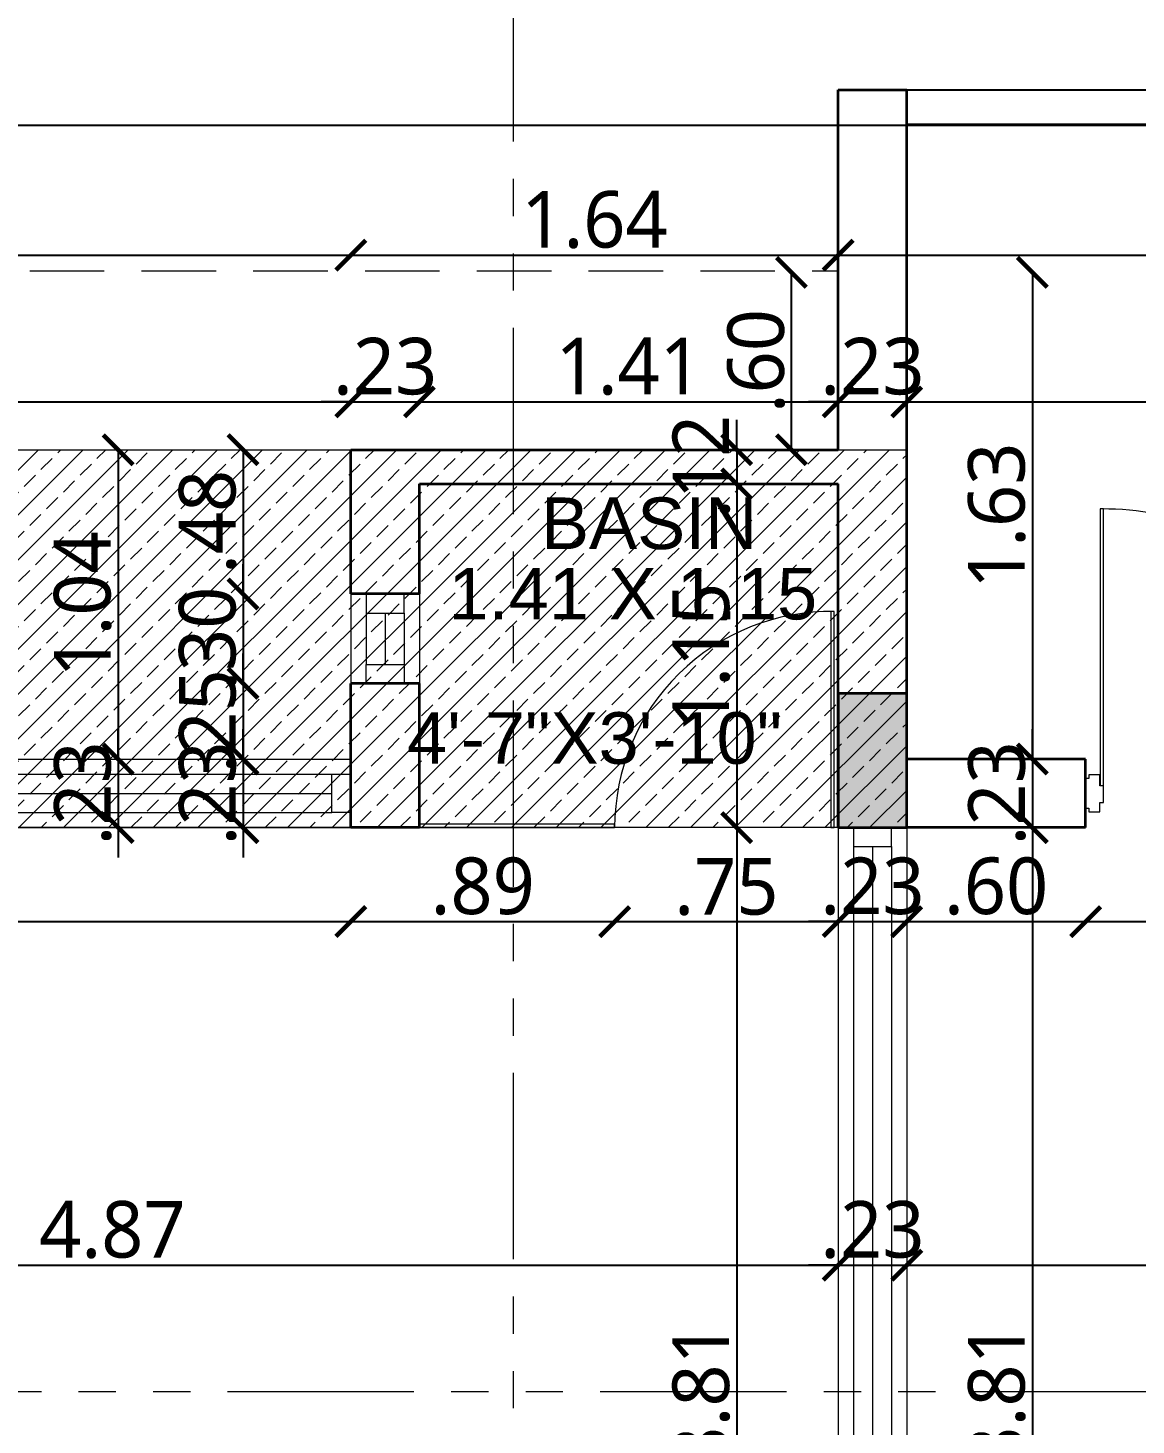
# Model space of a CAD drawing. Extents: x 2450 to 2649, y -7 to 131.
# Drawn here: x 2465.302 to 2469.02, y 68.485 to 73.173 of the extents above; entities that cross this region are included whole.
import ezdxf

# ---------------------------------------------------------------- set-up
doc = ezdxf.new("R2010")
doc.units = 0
doc.header["$MEASUREMENT"] = 0
doc.header["$PDMODE"] = 34
doc.linetypes.add('HIDDEN', pattern=[0.375, 0.25, -0.125])
doc.linetypes.add('PHANTOM2', pattern=[1.25, 0.625, -0.125, 0.125, -0.125, 0.125, -0.125])
for name, color, linetype, lineweight in [('COLUMN', 5, 'Continuous', 35), ('DOOR-WINDOW', 35, 'Continuous', 13), ('SECTION LINE', 3, 'PHANTOM2', 5), ('TEXT-1', 7, 'Continuous', 9), ('WALL', 30, 'Continuous', 35), ('WINDOW-LINE', 25, 'Continuous', 9)]:
    doc.layers.add(name, color=color, linetype=linetype, lineweight=lineweight)
for name, color, linetype, lineweight, true_color in [('COULMN HATCH', 7, 'Continuous', 13, 0xadadad), ('HEATCH BEAM BOTTOM', 7, 'Continuous', 13, 0x92bdc9), ('R.C.C PROJATION', 7, 'HIDDEN', 13, 0xa32900), ('WORKING DIM', 7, 'Continuous', 15, 0x292929)]:
    doc.layers.add(name, color=color, linetype=linetype, lineweight=lineweight, true_color=true_color)
doc.layers.add('TALLOS', color=7, linetype='Continuous', true_color=0x763432)
doc.styles.add('ARIAL', font='arial.ttf')
doc.styles.get("Standard").update_dxf_attribs({"font": 'malgunsl.ttf'})
doc.dimstyles.new('R07', dxfattribs={"dimtxt": 0.19, "dimasz": 0.1, "dimexe": 0.18, "dimexo": 0.0625, "dimgap": 0.02, "dimtad": 1, "dimzin": 4, "dimdsep": 46, "dimtxsty": 'Standard', "dimblk": 'ARCHTICK', "dimcen": 0, "dimse1": 1, "dimse2": 1, "dimclrd": 256, "dimclre": 48, "dimclrt": 256, "dimadec": 0, "dimazin": 0, "dimtm": 1e-09, "dimtfac": 1, "dimtix": 1, "dimtmove": 1, "dimatfit": 3, "dimfxl": 0.18, "dimtolj": 1, "dimtzin": 0, "dimlwe": 15, "dimarcsym": 0})

# ---------------------------------------------------------------- blocks, each defined once
blk = doc.blocks.new('*U24')
at = {"layer": 'WINDOW-LINE'}
for p, q in [((175536.9, -38809.01), (175536.9, -38700.03)), ((175545.9, -38809.01), (175545.9, -38700.03))]:
    blk.add_line(p, q, dxfattribs=at)
at = {"layer": 'WINDOW-LINE', "color": 35, "true_color": 0x9d754d}
for p, q in [((175538.9, -38806.51), (175538.9, -38702.53)), ((175543.9, -38806.51), (175543.9, -38702.53))]:
    blk.add_line(p, q, dxfattribs=at)
at = {"layer": 'WINDOW-LINE', "color": 4, "true_color": 0x24ffff}
blk.add_line((175541.4, -38806.51), (175541.4, -38702.53), dxfattribs=at)
at = {"layer": 'WINDOW-LINE'}
for points in [[(175536.9, -38700.03), (175545.9, -38700.03), (175545.9, -38700.03), (175536.9, -38700.03)], [(175536.9, -38809.01), (175545.9, -38809.01), (175545.9, -38809.01), (175536.9, -38809.01)]]:
    blk.add_lwpolyline(points, close=True, dxfattribs=at)
at = {"layer": 'WINDOW-LINE', "color": 35, "true_color": 0x9d754d}
for points in [[(175538.9, -38700.03), (175543.9, -38700.03), (175543.9, -38702.53), (175538.9, -38702.53)], [(175538.9, -38809.01), (175543.9, -38809.01), (175543.9, -38806.51), (175538.9, -38806.51)]]:
    blk.add_lwpolyline(points, close=True, dxfattribs=at)
blk = doc.blocks.new('*U43')
at = {"layer": 'DOOR-WINDOW'}
for points in [[(2075.8136, -39.8247), (2075.7136, -39.8247), (2075.7136, -39.8143), (2075.7011, -39.8143), (2075.7011, -39.7768), (2075.7323, -39.7768), (2075.7323, -39.7643), (2075.7886, -39.7643), (2075.7886, -39.7768), (2075.8261, -39.7768), (2075.8261, -39.8143), (2075.8136, -39.8143)], [(2076.728, -39.7755), (2075.7898, -39.7755), (2075.7898, -39.7643), (2076.728, -39.7643), (2076.728, -39.7755)]]:
    blk.add_lwpolyline(points, close=True, dxfattribs=at)
blk.add_arc((2075.7886, -39.7643), 0.9394, 359.6333, 90, dxfattribs=at)
at = {"layer": 'WINDOW-LINE'}
for p, q in [((2075.6489, -36.0147), (2075.6488, -38.8247)), ((2075.8789, -36.0147), (2075.8788, -38.8247))]:
    blk.add_line(p, q, dxfattribs=at)
at = {"layer": 'WINDOW-LINE', "color": 35, "true_color": 0x9d754d}
for p, q in [((2075.7, -36.0786), (2075.6999, -38.7609)), ((2075.8278, -36.0786), (2075.8276, -38.7609))]:
    blk.add_line(p, q, dxfattribs=at)
at = {"layer": 'WINDOW-LINE', "color": 4, "true_color": 0x24ffff}
blk.add_line((2075.7639, -36.0786), (2075.7638, -38.7609), dxfattribs=at)
at = {"layer": 'WINDOW-LINE'}
for points in [[(2075.6489, -36.0147), (2075.8789, -36.0147), (2075.8789, -36.0147), (2075.6489, -36.0147)], [(2075.6488, -38.8247), (2075.8788, -38.8247), (2075.8788, -38.8247), (2075.6488, -38.8247)]]:
    blk.add_lwpolyline(points, close=True, dxfattribs=at)
at = {"layer": 'WINDOW-LINE', "color": 35, "true_color": 0x9d754d}
for points in [[(2075.7, -36.0147), (2075.8278, -36.0147), (2075.8278, -36.0786), (2075.7, -36.0786)], [(2075.6999, -38.8247), (2075.8276, -38.8247), (2075.8276, -38.7609), (2075.6999, -38.7609)]]:
    blk.add_lwpolyline(points, close=True, dxfattribs=at)
blk = doc.blocks.new('*U15')
at = {"layer": 'DOOR-WINDOW'}
for points in [[(0.0492, 0.954), (0.0492, 0.0263), (0.0605, 0.0263), (0.0605, 0.954), (0.0492, 0.954)], [(0, 0.05), (0, -0.05), (0.0105, -0.05), (0.0105, -0.0625), (0.048, -0.0625), (0.048, -0.0313), (0.0605, -0.0313), (0.0605, 0.025), (0.048, 0.025), (0.048, 0.0625), (0.0105, 0.0625), (0.0105, 0.05)], [(1.05, 0.05), (1.05, -0.05), (1.0395, -0.05), (1.0395, -0.0625), (1.002, -0.0625), (1.002, -0.0313), (0.9895, -0.0313), (0.9895, 0.025), (1.002, 0.025), (1.002, 0.0625), (1.0395, 0.0625), (1.0395, 0.05)]]:
    blk.add_lwpolyline(points, close=True, dxfattribs=at)
blk.add_arc((0.0605, 0.025), 0.929, 360, 90.3667, dxfattribs=at)
blk = doc.blocks.new('*U49')
at = {"layer": 'WINDOW-LINE'}
for p, q in [((175536.9, -38711.77), (175536.9, -38700.03)), ((175545.9, -38711.77), (175545.9, -38700.03))]:
    blk.add_line(p, q, dxfattribs=at)
at = {"layer": 'WINDOW-LINE', "color": 35, "true_color": 0x9d754d}
for p, q in [((175538.9, -38709.27), (175538.9, -38702.53)), ((175543.9, -38709.27), (175543.9, -38702.53))]:
    blk.add_line(p, q, dxfattribs=at)
at = {"layer": 'WINDOW-LINE', "color": 4, "true_color": 0x24ffff}
blk.add_line((175541.4, -38709.27), (175541.4, -38702.53), dxfattribs=at)
at = {"layer": 'WINDOW-LINE'}
for points in [[(175536.9, -38700.03), (175545.9, -38700.03), (175545.9, -38700.03), (175536.9, -38700.03)], [(175536.9, -38711.77), (175545.9, -38711.77), (175545.9, -38711.77), (175536.9, -38711.77)]]:
    blk.add_lwpolyline(points, close=True, dxfattribs=at)
at = {"layer": 'WINDOW-LINE', "color": 35, "true_color": 0x9d754d}
for points in [[(175538.9, -38700.03), (175543.9, -38700.03), (175543.9, -38702.53), (175538.9, -38702.53)], [(175538.9, -38711.77), (175543.9, -38711.77), (175543.9, -38709.27), (175538.9, -38709.27)]]:
    blk.add_lwpolyline(points, close=True, dxfattribs=at)
blk = doc.blocks.new('_ArchTick')
at = {"color": 0, "linetype": 'ByBlock', "const_width": 0.15}
blk.add_lwpolyline([(-0.5, -0.5), (0.5, 0.5)], dxfattribs=at)
blk = doc.blocks.new('*D3853')
at = {"layer": 'DEFPOINTS', "color": 0, "transparency": 16777216}
for p in [(2466.3851, 71.918), (2466.3851, 71.7576), (2463.6001, 71.5276)]:
    blk.add_point(p, dxfattribs=at)
at = {"layer": 'WORKING DIM', "lineweight": -2, "transparency": 16777216}
blk.add_line((2463.6001, 71.918), (2466.3851, 71.918), dxfattribs=at)
at = {"layer": 'WORKING DIM', "lineweight": -2, "transparency": 16777216, "xscale": 0.1, "yscale": 0.1, "zscale": 0.1, "rotation": 180}
blk.add_blockref('_ArchTick', (2463.6001, 71.918), dxfattribs=at)
at = {"layer": 'WORKING DIM', "lineweight": -2, "transparency": 16777216, "xscale": 0.1, "yscale": 0.1, "zscale": 0.1}
blk.add_blockref('_ArchTick', (2466.3851, 71.918), dxfattribs=at)
at = {"layer": 'WORKING DIM', "transparency": 16777216, "insert": (2464.9926, 72.0363), "char_height": 0.19, "attachment_point": 5}
blk.add_mtext('\\A1;2.79', dxfattribs=at)
blk = doc.blocks.new('*D3854')
at = {"layer": 'DEFPOINTS', "color": 0, "transparency": 16777216}
for p in [(2466.6151, 71.918), (2466.3851, 71.7576), (2466.6151, 71.6426)]:
    blk.add_point(p, dxfattribs=at)
at = {"layer": 'WORKING DIM', "lineweight": -2, "transparency": 16777216}
for p, q in [((2466.3851, 71.918), (2466.2851, 71.918)), ((2466.3851, 71.918), (2466.6151, 71.918)), ((2466.6151, 71.918), (2466.7151, 71.918))]:
    blk.add_line(p, q, dxfattribs=at)
at = {"layer": 'WORKING DIM', "lineweight": -2, "transparency": 16777216, "xscale": 0.1, "yscale": 0.1, "zscale": 0.1}
blk.add_blockref('_ArchTick', (2466.3851, 71.918), dxfattribs=at)
at = {"layer": 'WORKING DIM', "lineweight": -2, "transparency": 16777216, "xscale": 0.1, "yscale": 0.1, "zscale": 0.1, "rotation": 180}
blk.add_blockref('_ArchTick', (2466.6151, 71.918), dxfattribs=at)
at = {"layer": 'WORKING DIM', "transparency": 16777216, "insert": (2466.5001, 72.0363), "char_height": 0.19, "attachment_point": 5}
blk.add_mtext('\\A1;.23', dxfattribs=at)
blk = doc.blocks.new('*D3855')
at = {"layer": 'DEFPOINTS', "color": 0, "transparency": 16777216}
for p in [(2468.0201, 71.918), (2466.6151, 71.6426), (2468.0201, 71.6426)]:
    blk.add_point(p, dxfattribs=at)
at = {"layer": 'WORKING DIM', "lineweight": -2, "transparency": 16777216}
blk.add_line((2466.6151, 71.918), (2468.0201, 71.918), dxfattribs=at)
at = {"layer": 'WORKING DIM', "lineweight": -2, "transparency": 16777216, "xscale": 0.1, "yscale": 0.1, "zscale": 0.1, "rotation": 180}
blk.add_blockref('_ArchTick', (2466.6151, 71.918), dxfattribs=at)
at = {"layer": 'WORKING DIM', "lineweight": -2, "transparency": 16777216, "xscale": 0.1, "yscale": 0.1, "zscale": 0.1}
blk.add_blockref('_ArchTick', (2468.0201, 71.918), dxfattribs=at)
at = {"layer": 'WORKING DIM', "transparency": 16777216, "insert": (2467.3176, 72.0365), "char_height": 0.19, "attachment_point": 5}
blk.add_mtext('\\A1;1.41', dxfattribs=at)
blk = doc.blocks.new('*D3856')
at = {"layer": 'DEFPOINTS', "color": 0, "transparency": 16777216}
for p in [(2468.2501, 71.918), (2468.0201, 71.6426), (2468.2501, 71.6426)]:
    blk.add_point(p, dxfattribs=at)
at = {"layer": 'WORKING DIM', "lineweight": -2, "transparency": 16777216}
for p, q in [((2468.0201, 71.918), (2467.9201, 71.918)), ((2468.0201, 71.918), (2468.2501, 71.918)), ((2468.2501, 71.918), (2468.3501, 71.918))]:
    blk.add_line(p, q, dxfattribs=at)
at = {"layer": 'WORKING DIM', "lineweight": -2, "transparency": 16777216, "xscale": 0.1, "yscale": 0.1, "zscale": 0.1}
blk.add_blockref('_ArchTick', (2468.0201, 71.918), dxfattribs=at)
at = {"layer": 'WORKING DIM', "lineweight": -2, "transparency": 16777216, "xscale": 0.1, "yscale": 0.1, "zscale": 0.1, "rotation": 180}
blk.add_blockref('_ArchTick', (2468.2501, 71.918), dxfattribs=at)
at = {"layer": 'WORKING DIM', "transparency": 16777216, "insert": (2468.1351, 72.0363), "char_height": 0.19, "attachment_point": 5}
blk.add_mtext('\\A1;.23', dxfattribs=at)
blk = doc.blocks.new('*D3857')
at = {"layer": 'DEFPOINTS', "color": 0, "transparency": 16777216}
for p in [(2472.8201, 71.918), (2468.2501, 71.6426), (2472.8201, 71.6426)]:
    blk.add_point(p, dxfattribs=at)
at = {"layer": 'WORKING DIM', "lineweight": -2, "transparency": 16777216}
blk.add_line((2468.2501, 71.918), (2472.8201, 71.918), dxfattribs=at)
at = {"layer": 'WORKING DIM', "lineweight": -2, "transparency": 16777216, "xscale": 0.1, "yscale": 0.1, "zscale": 0.1, "rotation": 180}
blk.add_blockref('_ArchTick', (2468.2501, 71.918), dxfattribs=at)
at = {"layer": 'WORKING DIM', "lineweight": -2, "transparency": 16777216, "xscale": 0.1, "yscale": 0.1, "zscale": 0.1}
blk.add_blockref('_ArchTick', (2472.8201, 71.918), dxfattribs=at)
at = {"layer": 'WORKING DIM', "transparency": 16777216, "insert": (2470.5351, 72.0347), "char_height": 0.19, "attachment_point": 5}
blk.add_mtext('\\A1;4.57', dxfattribs=at)
blk = doc.blocks.new('*D3862')
at = {"layer": 'DEFPOINTS', "color": 0, "transparency": 16777216}
for p in [(2466.3851, 72.41), (2463.6001, 71.8762), (2466.3851, 71.8762)]:
    blk.add_point(p, dxfattribs=at)
at = {"layer": 'WORKING DIM', "lineweight": -2, "transparency": 16777216}
blk.add_line((2463.6001, 72.41), (2466.3851, 72.41), dxfattribs=at)
at = {"layer": 'WORKING DIM', "lineweight": -2, "transparency": 16777216, "xscale": 0.1, "yscale": 0.1, "zscale": 0.1, "rotation": 180}
blk.add_blockref('_ArchTick', (2463.6001, 72.41), dxfattribs=at)
at = {"layer": 'WORKING DIM', "lineweight": -2, "transparency": 16777216, "xscale": 0.1, "yscale": 0.1, "zscale": 0.1}
blk.add_blockref('_ArchTick', (2466.3851, 72.41), dxfattribs=at)
at = {"layer": 'WORKING DIM', "transparency": 16777216, "insert": (2464.9926, 72.5282), "char_height": 0.19, "attachment_point": 5}
blk.add_mtext('\\A1;2.79', dxfattribs=at)
blk = doc.blocks.new('*D3863')
at = {"layer": 'DEFPOINTS', "color": 0, "transparency": 16777216}
for p in [(2468.0201, 72.41), (2466.3851, 71.8762), (2468.0201, 71.8762)]:
    blk.add_point(p, dxfattribs=at)
at = {"layer": 'WORKING DIM', "lineweight": -2, "transparency": 16777216}
blk.add_line((2466.3851, 72.41), (2468.0201, 72.41), dxfattribs=at)
at = {"layer": 'WORKING DIM', "lineweight": -2, "transparency": 16777216, "xscale": 0.1, "yscale": 0.1, "zscale": 0.1, "rotation": 180}
blk.add_blockref('_ArchTick', (2466.3851, 72.41), dxfattribs=at)
at = {"layer": 'WORKING DIM', "lineweight": -2, "transparency": 16777216, "xscale": 0.1, "yscale": 0.1, "zscale": 0.1}
blk.add_blockref('_ArchTick', (2468.0201, 72.41), dxfattribs=at)
at = {"layer": 'WORKING DIM', "transparency": 16777216, "insert": (2467.2026, 72.5287), "char_height": 0.19, "attachment_point": 5}
blk.add_mtext('\\A1;1.64', dxfattribs=at)
blk = doc.blocks.new('*D3864')
at = {"layer": 'DEFPOINTS', "color": 0, "transparency": 16777216}
for p in [(2473.0501, 72.41), (2468.0201, 71.8762), (2473.0501, 71.7612)]:
    blk.add_point(p, dxfattribs=at)
at = {"layer": 'WORKING DIM', "lineweight": -2, "transparency": 16777216}
blk.add_line((2468.0201, 72.41), (2473.0501, 72.41), dxfattribs=at)
at = {"layer": 'WORKING DIM', "lineweight": -2, "transparency": 16777216, "xscale": 0.1, "yscale": 0.1, "zscale": 0.1, "rotation": 180}
blk.add_blockref('_ArchTick', (2468.0201, 72.41), dxfattribs=at)
at = {"layer": 'WORKING DIM', "lineweight": -2, "transparency": 16777216, "xscale": 0.1, "yscale": 0.1, "zscale": 0.1}
blk.add_blockref('_ArchTick', (2473.0501, 72.41), dxfattribs=at)
at = {"layer": 'WORKING DIM', "transparency": 16777216, "insert": (2470.5351, 72.5283), "char_height": 0.19, "attachment_point": 5}
blk.add_mtext('\\A1;5.03', dxfattribs=at)
blk = doc.blocks.new('*D3971')
at = {"layer": 'DEFPOINTS', "color": 0, "transparency": 16777216}
for p in [(2466.3851, 71.7576), (2465.6045, 70.7196), (2466.3851, 70.7196)]:
    blk.add_point(p, dxfattribs=at)
at = {"layer": 'WORKING DIM', "lineweight": -2, "transparency": 16777216}
blk.add_line((2465.6045, 71.7576), (2465.6045, 70.7196), dxfattribs=at)
at = {"layer": 'WORKING DIM', "lineweight": -2, "transparency": 16777216, "xscale": 0.1, "yscale": 0.1, "zscale": 0.1}
for p, rotation in [((2465.6045, 71.7576), 90), ((2465.6045, 70.7196), 270)]:
    blk.add_blockref('_ArchTick', p, dxfattribs=dict(at, rotation=rotation))
at = {"layer": 'WORKING DIM', "transparency": 16777216, "insert": (2465.4857, 71.2386), "char_height": 0.19, "attachment_point": 5, "rotation": 90}
blk.add_mtext('\\A1;1.04', dxfattribs=at)
blk = doc.blocks.new('*D3972')
at = {"layer": 'DEFPOINTS', "color": 0, "transparency": 16777216}
for p in [(2466.3851, 70.7196), (2465.6045, 70.4896), (2466.3851, 70.4896)]:
    blk.add_point(p, dxfattribs=at)
at = {"layer": 'WORKING DIM', "lineweight": -2, "transparency": 16777216}
for p, q in [((2465.6045, 70.7196), (2465.6045, 70.8196)), ((2465.6045, 70.7196), (2465.6045, 70.4896)), ((2465.6045, 70.4896), (2465.6045, 70.3896))]:
    blk.add_line(p, q, dxfattribs=at)
at = {"layer": 'WORKING DIM', "lineweight": -2, "transparency": 16777216, "xscale": 0.1, "yscale": 0.1, "zscale": 0.1}
for p, rotation in [((2465.6045, 70.7196), 270), ((2465.6045, 70.4896), 90)]:
    blk.add_blockref('_ArchTick', p, dxfattribs=dict(at, rotation=rotation))
at = {"layer": 'WORKING DIM', "transparency": 16777216, "insert": (2465.4862, 70.6046), "char_height": 0.19, "attachment_point": 5, "rotation": 90}
blk.add_mtext('\\A1;.23', dxfattribs=at)
blk = doc.blocks.new('*D3973')
at = {"layer": 'DEFPOINTS', "color": 0, "transparency": 16777216}
for p in [(2468.0201, 71.7576), (2467.6797, 71.6426), (2468.0201, 71.6426)]:
    blk.add_point(p, dxfattribs=at)
at = {"layer": 'WORKING DIM', "lineweight": -2, "transparency": 16777216}
for p, q in [((2467.6797, 71.7576), (2467.6797, 71.8576)), ((2467.6797, 71.7576), (2467.6797, 71.6426)), ((2467.6797, 71.6426), (2467.6797, 71.5426))]:
    blk.add_line(p, q, dxfattribs=at)
at = {"layer": 'WORKING DIM', "lineweight": -2, "transparency": 16777216, "xscale": 0.1, "yscale": 0.1, "zscale": 0.1}
for p, rotation in [((2467.6797, 71.7576), 270), ((2467.6797, 71.6426), 90)]:
    blk.add_blockref('_ArchTick', p, dxfattribs=dict(at, rotation=rotation))
at = {"layer": 'WORKING DIM', "transparency": 16777216, "insert": (2467.5612, 71.7001), "char_height": 0.19, "attachment_point": 5, "rotation": 90}
blk.add_mtext('\\A1;.12', dxfattribs=at)
blk = doc.blocks.new('*D3974')
at = {"layer": 'DEFPOINTS', "color": 0, "transparency": 16777216}
for p in [(2468.0201, 71.6426), (2466.6151, 70.4896), (2467.6797, 70.4896)]:
    blk.add_point(p, dxfattribs=at)
at = {"layer": 'WORKING DIM', "lineweight": -2, "transparency": 16777216}
blk.add_line((2467.6797, 71.6426), (2467.6797, 70.4896), dxfattribs=at)
at = {"layer": 'WORKING DIM', "lineweight": -2, "transparency": 16777216, "xscale": 0.1, "yscale": 0.1, "zscale": 0.1}
for p, rotation in [((2467.6797, 71.6426), 90), ((2467.6797, 70.4896), 270)]:
    blk.add_blockref('_ArchTick', p, dxfattribs=dict(at, rotation=rotation))
at = {"layer": 'WORKING DIM', "transparency": 16777216, "insert": (2467.561, 71.0661), "char_height": 0.19, "attachment_point": 5, "rotation": 90}
blk.add_mtext('\\A1;1.15', dxfattribs=at)
blk = doc.blocks.new('*D3975')
at = {"layer": 'DEFPOINTS', "color": 0, "transparency": 16777216}
for p in [(2466.8276, 70.4896), (2467.6797, 66.6796), (2467.7201, 66.6796)]:
    blk.add_point(p, dxfattribs=at)
at = {"layer": 'WORKING DIM', "lineweight": -2, "transparency": 16777216}
blk.add_line((2467.6797, 70.4896), (2467.6797, 66.6796), dxfattribs=at)
at = {"layer": 'WORKING DIM', "lineweight": -2, "transparency": 16777216, "xscale": 0.1, "yscale": 0.1, "zscale": 0.1}
for p, rotation in [((2467.6797, 70.4896), 90), ((2467.6797, 66.6796), 270)]:
    blk.add_blockref('_ArchTick', p, dxfattribs=dict(at, rotation=rotation))
at = {"layer": 'WORKING DIM', "transparency": 16777216, "insert": (2467.5609, 68.5846), "char_height": 0.19, "attachment_point": 5, "rotation": 90}
blk.add_mtext('\\A1;3.81', dxfattribs=at)
blk = doc.blocks.new('*D3984')
at = {"layer": 'DEFPOINTS', "color": 0, "transparency": 16777216}
for p in [(2468.2501, 72.3526), (2468.5502, 70.7197), (2468.6716, 70.7197)]:
    blk.add_point(p, dxfattribs=at)
at = {"layer": 'WORKING DIM', "lineweight": -2, "transparency": 16777216}
blk.add_line((2468.6716, 72.3526), (2468.6716, 70.7197), dxfattribs=at)
at = {"layer": 'WORKING DIM', "lineweight": -2, "transparency": 16777216, "xscale": 0.1, "yscale": 0.1, "zscale": 0.1}
for p, rotation in [((2468.6716, 72.3526), 90), ((2468.6716, 70.7197), 270)]:
    blk.add_blockref('_ArchTick', p, dxfattribs=dict(at, rotation=rotation))
at = {"layer": 'WORKING DIM', "transparency": 16777216, "insert": (2468.5528, 71.5361), "char_height": 0.19, "attachment_point": 5, "rotation": 90}
blk.add_mtext('\\A1;1.63', dxfattribs=at)
blk = doc.blocks.new('*D3985')
at = {"layer": 'DEFPOINTS', "color": 0, "transparency": 16777216}
for p in [(2468.5502, 70.7197), (2468.5502, 70.4897), (2468.6716, 70.4897)]:
    blk.add_point(p, dxfattribs=at)
at = {"layer": 'WORKING DIM', "lineweight": -2, "transparency": 16777216}
for p, q in [((2468.6716, 70.7197), (2468.6716, 70.8197)), ((2468.6716, 70.7197), (2468.6716, 70.4897)), ((2468.6716, 70.4897), (2468.6716, 70.3897))]:
    blk.add_line(p, q, dxfattribs=at)
at = {"layer": 'WORKING DIM', "lineweight": -2, "transparency": 16777216, "xscale": 0.1, "yscale": 0.1, "zscale": 0.1}
for p, rotation in [((2468.6716, 70.7197), 270), ((2468.6716, 70.4897), 90)]:
    blk.add_blockref('_ArchTick', p, dxfattribs=dict(at, rotation=rotation))
at = {"layer": 'WORKING DIM', "transparency": 16777216, "insert": (2468.5533, 70.6047), "char_height": 0.19, "attachment_point": 5, "rotation": 90}
blk.add_mtext('\\A1;.23', dxfattribs=at)
blk = doc.blocks.new('*D3986')
at = {"layer": 'DEFPOINTS', "color": 0, "transparency": 16777216}
for p in [(2468.5502, 70.4897), (2468.4701, 66.6796), (2468.6716, 66.6796)]:
    blk.add_point(p, dxfattribs=at)
at = {"layer": 'WORKING DIM', "lineweight": -2, "transparency": 16777216}
blk.add_line((2468.6716, 70.4897), (2468.6716, 66.6796), dxfattribs=at)
at = {"layer": 'WORKING DIM', "lineweight": -2, "transparency": 16777216, "xscale": 0.1, "yscale": 0.1, "zscale": 0.1}
for p, rotation in [((2468.6716, 70.4897), 90), ((2468.6716, 66.6796), 270)]:
    blk.add_blockref('_ArchTick', p, dxfattribs=dict(at, rotation=rotation))
at = {"layer": 'WORKING DIM', "transparency": 16777216, "insert": (2468.5528, 68.5847), "char_height": 0.19, "attachment_point": 5, "rotation": 90}
blk.add_mtext('\\A1;3.81', dxfattribs=at)
blk = doc.blocks.new('*D4027')
at = {"layer": 'DEFPOINTS', "color": 0, "transparency": 16777216}
for p in [(2466.3851, 70.6046), (2463.6001, 70.4896), (2466.3851, 70.1742)]:
    blk.add_point(p, dxfattribs=at)
at = {"layer": 'WORKING DIM', "lineweight": -2, "transparency": 16777216}
blk.add_line((2463.6001, 70.1742), (2466.3851, 70.1742), dxfattribs=at)
at = {"layer": 'WORKING DIM', "lineweight": -2, "transparency": 16777216, "xscale": 0.1, "yscale": 0.1, "zscale": 0.1, "rotation": 180}
blk.add_blockref('_ArchTick', (2463.6001, 70.1742), dxfattribs=at)
at = {"layer": 'WORKING DIM', "lineweight": -2, "transparency": 16777216, "xscale": 0.1, "yscale": 0.1, "zscale": 0.1}
blk.add_blockref('_ArchTick', (2466.3851, 70.1742), dxfattribs=at)
at = {"layer": 'WORKING DIM', "transparency": 16777216, "insert": (2464.9926, 70.2924), "char_height": 0.19, "attachment_point": 5}
blk.add_mtext('\\A1;2.79', dxfattribs=at)
blk = doc.blocks.new('*D4028')
at = {"layer": 'DEFPOINTS', "color": 0, "transparency": 16777216}
for p in [(2466.3851, 70.6046), (2467.2701, 70.5471), (2467.2701, 70.1742)]:
    blk.add_point(p, dxfattribs=at)
at = {"layer": 'WORKING DIM', "lineweight": -2, "transparency": 16777216}
blk.add_line((2466.3851, 70.1742), (2467.2701, 70.1742), dxfattribs=at)
at = {"layer": 'WORKING DIM', "lineweight": -2, "transparency": 16777216, "xscale": 0.1, "yscale": 0.1, "zscale": 0.1, "rotation": 180}
blk.add_blockref('_ArchTick', (2466.3851, 70.1742), dxfattribs=at)
at = {"layer": 'WORKING DIM', "lineweight": -2, "transparency": 16777216, "xscale": 0.1, "yscale": 0.1, "zscale": 0.1}
blk.add_blockref('_ArchTick', (2467.2701, 70.1742), dxfattribs=at)
at = {"layer": 'WORKING DIM', "transparency": 16777216, "insert": (2466.8276, 70.2925), "char_height": 0.19, "attachment_point": 5}
blk.add_mtext('\\A1;.89', dxfattribs=at)
blk = doc.blocks.new('*D4029')
at = {"layer": 'DEFPOINTS', "color": 0, "transparency": 16777216}
for p in [(2467.2701, 70.5471), (2468.0201, 70.5471), (2468.0201, 70.1742)]:
    blk.add_point(p, dxfattribs=at)
at = {"layer": 'WORKING DIM', "lineweight": -2, "transparency": 16777216}
blk.add_line((2467.2701, 70.1742), (2468.0201, 70.1742), dxfattribs=at)
at = {"layer": 'WORKING DIM', "lineweight": -2, "transparency": 16777216, "xscale": 0.1, "yscale": 0.1, "zscale": 0.1, "rotation": 180}
blk.add_blockref('_ArchTick', (2467.2701, 70.1742), dxfattribs=at)
at = {"layer": 'WORKING DIM', "lineweight": -2, "transparency": 16777216, "xscale": 0.1, "yscale": 0.1, "zscale": 0.1}
blk.add_blockref('_ArchTick', (2468.0201, 70.1742), dxfattribs=at)
at = {"layer": 'WORKING DIM', "transparency": 16777216, "insert": (2467.6451, 70.2908), "char_height": 0.19, "attachment_point": 5}
blk.add_mtext('\\A1;.75', dxfattribs=at)
blk = doc.blocks.new('*D4030')
at = {"layer": 'DEFPOINTS', "color": 0, "transparency": 16777216}
for p in [(2468.0201, 70.5471), (2468.2502, 70.4896), (2468.2502, 70.1742)]:
    blk.add_point(p, dxfattribs=at)
at = {"layer": 'WORKING DIM', "lineweight": -2, "transparency": 16777216}
for p, q in [((2468.0201, 70.1742), (2467.9201, 70.1742)), ((2468.0201, 70.1742), (2468.2502, 70.1742)), ((2468.2502, 70.1742), (2468.3502, 70.1742))]:
    blk.add_line(p, q, dxfattribs=at)
at = {"layer": 'WORKING DIM', "lineweight": -2, "transparency": 16777216, "xscale": 0.1, "yscale": 0.1, "zscale": 0.1}
blk.add_blockref('_ArchTick', (2468.0201, 70.1742), dxfattribs=at)
at = {"layer": 'WORKING DIM', "lineweight": -2, "transparency": 16777216, "xscale": 0.1, "yscale": 0.1, "zscale": 0.1, "rotation": 180}
blk.add_blockref('_ArchTick', (2468.2502, 70.1742), dxfattribs=at)
at = {"layer": 'WORKING DIM', "transparency": 16777216, "insert": (2468.1352, 70.2925), "char_height": 0.19, "attachment_point": 5}
blk.add_mtext('\\A1;.23', dxfattribs=at)
blk = doc.blocks.new('*D4031')
at = {"layer": 'DEFPOINTS', "color": 0, "transparency": 16777216}
for p in [(2468.2502, 70.4896), (2468.8502, 70.4897), (2468.8502, 70.1742)]:
    blk.add_point(p, dxfattribs=at)
at = {"layer": 'WORKING DIM', "lineweight": -2, "transparency": 16777216}
blk.add_line((2468.2502, 70.1742), (2468.8502, 70.1742), dxfattribs=at)
at = {"layer": 'WORKING DIM', "lineweight": -2, "transparency": 16777216, "xscale": 0.1, "yscale": 0.1, "zscale": 0.1, "rotation": 180}
blk.add_blockref('_ArchTick', (2468.2502, 70.1742), dxfattribs=at)
at = {"layer": 'WORKING DIM', "lineweight": -2, "transparency": 16777216, "xscale": 0.1, "yscale": 0.1, "zscale": 0.1}
blk.add_blockref('_ArchTick', (2468.8502, 70.1742), dxfattribs=at)
at = {"layer": 'WORKING DIM', "transparency": 16777216, "insert": (2468.5502, 70.2925), "char_height": 0.19, "attachment_point": 5}
blk.add_mtext('\\A1;.60', dxfattribs=at)
blk = doc.blocks.new('*D4032')
at = {"layer": 'DEFPOINTS', "color": 0, "transparency": 16777216}
for p in [(2468.8502, 70.4897), (2469.9002, 70.4897), (2469.9002, 70.1742)]:
    blk.add_point(p, dxfattribs=at)
at = {"layer": 'WORKING DIM', "lineweight": -2, "transparency": 16777216}
blk.add_line((2468.8502, 70.1742), (2469.9002, 70.1742), dxfattribs=at)
at = {"layer": 'WORKING DIM', "lineweight": -2, "transparency": 16777216, "xscale": 0.1, "yscale": 0.1, "zscale": 0.1, "rotation": 180}
blk.add_blockref('_ArchTick', (2468.8502, 70.1742), dxfattribs=at)
at = {"layer": 'WORKING DIM', "lineweight": -2, "transparency": 16777216, "xscale": 0.1, "yscale": 0.1, "zscale": 0.1}
blk.add_blockref('_ArchTick', (2469.9002, 70.1742), dxfattribs=at)
at = {"layer": 'WORKING DIM', "transparency": 16777216, "insert": (2469.3752, 70.293), "char_height": 0.19, "attachment_point": 5}
blk.add_mtext('\\A1;1.05', dxfattribs=at)
blk = doc.blocks.new('*D4042')
at = {"layer": 'DEFPOINTS', "color": 0, "transparency": 16777216}
for p in [(2468.0201, 70.4896), (2463.1501, 69.3796), (2468.0201, 69.0217)]:
    blk.add_point(p, dxfattribs=at)
at = {"layer": 'WORKING DIM', "lineweight": -2, "transparency": 16777216}
blk.add_line((2463.1501, 69.0217), (2468.0201, 69.0217), dxfattribs=at)
at = {"layer": 'WORKING DIM', "lineweight": -2, "transparency": 16777216, "xscale": 0.1, "yscale": 0.1, "zscale": 0.1, "rotation": 180}
blk.add_blockref('_ArchTick', (2463.1501, 69.0217), dxfattribs=at)
at = {"layer": 'WORKING DIM', "lineweight": -2, "transparency": 16777216, "xscale": 0.1, "yscale": 0.1, "zscale": 0.1}
blk.add_blockref('_ArchTick', (2468.0201, 69.0217), dxfattribs=at)
at = {"layer": 'WORKING DIM', "transparency": 16777216, "insert": (2465.5851, 69.14), "char_height": 0.19, "attachment_point": 5}
blk.add_mtext('\\A1;4.87', dxfattribs=at)
blk = doc.blocks.new('*D4043')
at = {"layer": 'DEFPOINTS', "color": 0, "transparency": 16777216}
for p in [(2468.0201, 70.4896), (2468.2501, 70.4896), (2468.2501, 69.0217)]:
    blk.add_point(p, dxfattribs=at)
at = {"layer": 'WORKING DIM', "lineweight": -2, "transparency": 16777216}
for p, q in [((2468.0201, 69.0217), (2467.9201, 69.0217)), ((2468.0201, 69.0217), (2468.2501, 69.0217)), ((2468.2501, 69.0217), (2468.3501, 69.0217))]:
    blk.add_line(p, q, dxfattribs=at)
at = {"layer": 'WORKING DIM', "lineweight": -2, "transparency": 16777216, "xscale": 0.1, "yscale": 0.1, "zscale": 0.1}
blk.add_blockref('_ArchTick', (2468.0201, 69.0217), dxfattribs=at)
at = {"layer": 'WORKING DIM', "lineweight": -2, "transparency": 16777216, "xscale": 0.1, "yscale": 0.1, "zscale": 0.1, "rotation": 180}
blk.add_blockref('_ArchTick', (2468.2501, 69.0217), dxfattribs=at)
at = {"layer": 'WORKING DIM', "transparency": 16777216, "insert": (2468.1351, 69.14), "char_height": 0.19, "attachment_point": 5}
blk.add_mtext('\\A1;.23', dxfattribs=at)
blk = doc.blocks.new('*D4044')
at = {"layer": 'DEFPOINTS', "color": 0, "transparency": 16777216}
for p in [(2468.2501, 70.4896), (2472.8202, 69.6847), (2472.8202, 69.0217)]:
    blk.add_point(p, dxfattribs=at)
at = {"layer": 'WORKING DIM', "lineweight": -2, "transparency": 16777216}
blk.add_line((2468.2501, 69.0217), (2472.8202, 69.0217), dxfattribs=at)
at = {"layer": 'WORKING DIM', "lineweight": -2, "transparency": 16777216, "xscale": 0.1, "yscale": 0.1, "zscale": 0.1, "rotation": 180}
blk.add_blockref('_ArchTick', (2468.2501, 69.0217), dxfattribs=at)
at = {"layer": 'WORKING DIM', "lineweight": -2, "transparency": 16777216, "xscale": 0.1, "yscale": 0.1, "zscale": 0.1}
blk.add_blockref('_ArchTick', (2472.8202, 69.0217), dxfattribs=at)
at = {"layer": 'WORKING DIM', "transparency": 16777216, "insert": (2470.5352, 69.1383), "char_height": 0.19, "attachment_point": 5}
blk.add_mtext('\\A1;4.57', dxfattribs=at)
blk = doc.blocks.new('*D4104')
at = {"layer": 'DEFPOINTS', "color": 0, "transparency": 16777216}
for p in [(2455.1828, 72.8451), (2473.0501, 72.2826), (2455.1828, 71.7576)]:
    blk.add_point(p, dxfattribs=at)
at = {"layer": 'WORKING DIM', "lineweight": -2, "transparency": 16777216}
blk.add_line((2473.0501, 72.8451), (2455.1828, 72.8451), dxfattribs=at)
at = {"layer": 'WORKING DIM', "lineweight": -2, "transparency": 16777216, "xscale": 0.1, "yscale": 0.1, "zscale": 0.1, "rotation": 180}
blk.add_blockref('_ArchTick', (2455.1828, 72.8451), dxfattribs=at)
at = {"layer": 'WORKING DIM', "lineweight": -2, "transparency": 16777216, "xscale": 0.1, "yscale": 0.1, "zscale": 0.1}
blk.add_blockref('_ArchTick', (2473.0501, 72.8451), dxfattribs=at)
at = {"layer": 'WORKING DIM', "transparency": 16777216, "insert": (2464.1165, 72.9639), "char_height": 0.19, "attachment_point": 5}
blk.add_mtext('\\A1;17.87', dxfattribs=at)
blk = doc.blocks.new('*D4108')
at = {"layer": 'DEFPOINTS', "color": 0, "transparency": 16777216}
for p in [(2466.3851, 71.7576), (2466.0233, 71.2736), (2466.5001, 71.2736)]:
    blk.add_point(p, dxfattribs=at)
at = {"layer": 'WORKING DIM', "lineweight": -2, "transparency": 16777216}
blk.add_line((2466.0233, 71.7576), (2466.0233, 71.2736), dxfattribs=at)
at = {"layer": 'WORKING DIM', "lineweight": -2, "transparency": 16777216, "xscale": 0.1, "yscale": 0.1, "zscale": 0.1}
for p, rotation in [((2466.0233, 71.7576), 90), ((2466.0233, 71.2736), 270)]:
    blk.add_blockref('_ArchTick', p, dxfattribs=dict(at, rotation=rotation))
at = {"layer": 'WORKING DIM', "transparency": 16777216, "insert": (2465.905, 71.5156), "char_height": 0.19, "attachment_point": 5, "rotation": 90}
blk.add_mtext('\\A1;.48', dxfattribs=at)
blk = doc.blocks.new('*D4109')
at = {"layer": 'DEFPOINTS', "color": 0, "transparency": 16777216}
for p in [(2466.5001, 71.2736), (2466.0233, 70.9736), (2466.5001, 70.9736)]:
    blk.add_point(p, dxfattribs=at)
at = {"layer": 'WORKING DIM', "lineweight": -2, "transparency": 16777216}
for p, q in [((2466.0233, 71.2736), (2466.0233, 71.3736)), ((2466.0233, 71.2736), (2466.0233, 70.9736)), ((2466.0233, 70.9736), (2466.0233, 70.8736))]:
    blk.add_line(p, q, dxfattribs=at)
at = {"layer": 'WORKING DIM', "lineweight": -2, "transparency": 16777216, "xscale": 0.1, "yscale": 0.1, "zscale": 0.1}
for p, rotation in [((2466.0233, 71.2736), 270), ((2466.0233, 70.9736), 90)]:
    blk.add_blockref('_ArchTick', p, dxfattribs=dict(at, rotation=rotation))
at = {"layer": 'WORKING DIM', "transparency": 16777216, "insert": (2465.905, 71.1236), "char_height": 0.19, "attachment_point": 5, "rotation": 90}
blk.add_mtext('\\A1;.30', dxfattribs=at)
blk = doc.blocks.new('*D4110')
at = {"layer": 'DEFPOINTS', "color": 0, "transparency": 16777216}
for p in [(2466.5001, 70.9736), (2466.0233, 70.7196), (2466.3851, 70.7196)]:
    blk.add_point(p, dxfattribs=at)
at = {"layer": 'WORKING DIM', "lineweight": -2, "transparency": 16777216}
for p, q in [((2466.0233, 70.9736), (2466.0233, 71.0736)), ((2466.0233, 70.9736), (2466.0233, 70.7196)), ((2466.0233, 70.7196), (2466.0233, 70.6196))]:
    blk.add_line(p, q, dxfattribs=at)
at = {"layer": 'WORKING DIM', "lineweight": -2, "transparency": 16777216, "xscale": 0.1, "yscale": 0.1, "zscale": 0.1}
for p, rotation in [((2466.0233, 70.9736), 270), ((2466.0233, 70.7196), 90)]:
    blk.add_blockref('_ArchTick', p, dxfattribs=dict(at, rotation=rotation))
at = {"layer": 'WORKING DIM', "transparency": 16777216, "insert": (2465.9051, 70.8466), "char_height": 0.19, "attachment_point": 5, "rotation": 90}
blk.add_mtext('\\A1;.25', dxfattribs=at)
blk = doc.blocks.new('*D4111')
at = {"layer": 'DEFPOINTS', "color": 0, "transparency": 16777216}
for p in [(2466.3851, 70.7196), (2466.0233, 70.4896), (2466.3851, 70.4896)]:
    blk.add_point(p, dxfattribs=at)
at = {"layer": 'WORKING DIM', "lineweight": -2, "transparency": 16777216}
for p, q in [((2466.0233, 70.7196), (2466.0233, 70.8196)), ((2466.0233, 70.7196), (2466.0233, 70.4896)), ((2466.0233, 70.4896), (2466.0233, 70.3896))]:
    blk.add_line(p, q, dxfattribs=at)
at = {"layer": 'WORKING DIM', "lineweight": -2, "transparency": 16777216, "xscale": 0.1, "yscale": 0.1, "zscale": 0.1}
for p, rotation in [((2466.0233, 70.7196), 270), ((2466.0233, 70.4896), 90)]:
    blk.add_blockref('_ArchTick', p, dxfattribs=dict(at, rotation=rotation))
at = {"layer": 'WORKING DIM', "transparency": 16777216, "insert": (2465.905, 70.6046), "char_height": 0.19, "attachment_point": 5, "rotation": 90}
blk.add_mtext('\\A1;.23', dxfattribs=at)
blk = doc.blocks.new('*D4124')
at = {"layer": 'DEFPOINTS', "color": 0, "transparency": 16777216}
for p in [(2467.8634, 72.3526), (2468.0201, 72.3526), (2468.0201, 71.7576)]:
    blk.add_point(p, dxfattribs=at)
at = {"layer": 'WORKING DIM', "lineweight": -2, "transparency": 16777216}
blk.add_line((2467.8634, 71.7576), (2467.8634, 72.3526), dxfattribs=at)
at = {"layer": 'WORKING DIM', "lineweight": -2, "transparency": 16777216, "xscale": 0.1, "yscale": 0.1, "zscale": 0.1}
for p, rotation in [((2467.8634, 72.3526), 90), ((2467.8634, 71.7576), 270)]:
    blk.add_blockref('_ArchTick', p, dxfattribs=dict(at, rotation=rotation))
at = {"layer": 'WORKING DIM', "transparency": 16777216, "insert": (2467.7451, 72.0551), "char_height": 0.19, "attachment_point": 5, "rotation": 90}
blk.add_mtext('\\A1;.60', dxfattribs=at)

msp = doc.modelspace()

# ---------------------------------------------------------------- hatches: boundary and pattern name
at = {"layer": 'COULMN HATCH', "ltscale": 0.001}
h = msp.add_hatch(color=256, dxfattribs=at)
h.dxf.hatch_style = 1
h.paths.add_polyline_path([(2468.0201, 70.9396), (2468.0201, 70.4896), (2468.2501, 70.4896), (2468.2501, 70.9396)])
h.paths.add_polyline_path([(2473.0501, 70.1946), (2472.8201, 70.1946), (2472.8201, 70.7196), (2473.0501, 70.7196)])
h.paths.add_polyline_path([(2463.5601, 70.7196), (2463.5601, 70.4896), (2463.0351, 70.4896), (2463.0351, 70.7196)])
h.paths.add_polyline_path([(2460.5928, 71.1596), (2460.8228, 71.1596), (2460.8228, 70.6346), (2460.5928, 70.6346)])
h.paths.add_polyline_path([(2455.1828, 71.4546), (2455.4128, 71.4546), (2455.4128, 70.9296), (2455.1828, 70.9296)])
h.paths.add_polyline_path([(2472.8201, 67.0496), (2473.0501, 67.0496), (2473.0501, 66.4496), (2472.8201, 66.4496)])
h.paths.add_polyline_path([(2467.7201, 66.4496), (2467.7201, 66.6796), (2468.4701, 66.6796), (2468.4701, 66.4496)])
h.paths.add_polyline_path([(2463.1501, 66.4496), (2462.9201, 66.4496), (2462.9201, 67.1996), (2463.1501, 67.1996)])
h.paths.add_polyline_path([(2460.8228, 66.4496), (2460.5928, 66.4496), (2460.5928, 67.1996), (2460.8228, 67.1996)])
h.paths.add_polyline_path([(2455.1828, 66.6796), (2455.4128, 66.6796), (2455.4128, 66.0796), (2455.1828, 66.0796)])
h.paths.add_polyline_path([(2460.8228, 63.8046), (2460.5928, 63.8046), (2460.5928, 64.5546), (2460.8228, 64.5546)])
h.paths.add_polyline_path([(2455.1828, 64.6296), (2455.4128, 64.6296), (2455.4128, 64.1046), (2455.1828, 64.1046)])
h.paths.add_polyline_path([(2460.5928, 60.2246), (2460.8228, 60.2246), (2460.8228, 59.6246), (2460.5928, 59.6246)])
h.paths.add_polyline_path([(2455.7828, 59.8546), (2455.7828, 59.6246), (2455.1828, 59.6246), (2455.1828, 59.8546)])
h.paths.add_polyline_path([(2470.1301, 61.0796), (2470.1301, 60.8496), (2469.5301, 60.8496), (2469.5301, 61.0796)])
h.paths.add_polyline_path([(2465.2201, 61.0796), (2465.2201, 60.8496), (2464.4701, 60.8496), (2464.4701, 61.0796)])
h.paths.add_polyline_path([(2472.8201, 61.0796), (2473.0501, 61.0796), (2473.0501, 60.5546), (2472.8201, 60.5546)])
h.paths.add_polyline_path([(2469.9001, 56.4996), (2470.1301, 56.4996), (2470.1301, 56.2696), (2469.9001, 56.2696)])
h.paths.add_polyline_path([(2464.4701, 56.8696), (2464.7001, 56.8696), (2464.7001, 56.2696), (2464.4701, 56.2696)])
at = {"layer": 'HEATCH BEAM BOTTOM', "ltscale": 10}
h = msp.add_hatch(dxfattribs=at)
h.set_pattern_fill('ANSI33', color=256, scale=0.424953)
h.set_pattern_definition([(45, (522.84511, 116.53837), (-0.075121827, 0.075121827), []), (45, (522.92023, 116.53837), (-0.075121827, 0.075121827), [0.0531191533, -0.0265595766])])
h.paths.add_polyline_path([(2463.6001, 71.7576), (2468.2501, 71.7576), (2468.2501, 70.4896), (2463.6001, 70.4896)])

# ---------------------------------------------------------------- linework, layer by layer
at = {"layer": 'COLUMN'}
msp.add_lwpolyline([(2468.0201, 70.9396), (2468.0201, 70.4896), (2468.2501, 70.4896), (2468.2501, 70.4896), (2468.2501, 70.4896), (2468.2501, 70.9396), (2468.0201, 70.9396)], dxfattribs=at)
at = {"layer": 'DOOR-WINDOW', "color": 152, "true_color": 0x2776bb}
msp.add_lwpolyline([(2467.9952, 71.2148), (2467.9952, 70.4896), (2468.0071, 70.4896), (2468.0071, 71.2147)], dxfattribs=at)
msp.add_lwpolyline([(2466.6151, 70.4896), (2467.2701, 70.4896), (2467.2701, 70.5015), (2466.6151, 70.5015)], close=True, dxfattribs=at)
msp.add_arc((2467.9952, 70.4896), 0.7252, 89.0638, 180, dxfattribs=at)
at = {"layer": 'HEATCH BEAM BOTTOM'}
msp.add_lwpolyline([(2463.6001, 71.7576), (2468.2501, 71.7576), (2468.2501, 70.4896), (2463.6001, 70.4896)], close=True, dxfattribs=at)
at = {"layer": 'R.C.C PROJATION'}
for p, q in [((2455.1828, 72.3576), (2468.0201, 72.3576)), ((2463.6001, 71.7576), (2466.3851, 71.7576))]:
    msp.add_line(p, q, dxfattribs=at)
at = {"layer": 'SECTION LINE'}
for points in [[(2468.1987, 51.5414), (2466.9311, 51.5414), (2466.9311, 75.8407), (2467.9913, 75.8407)], [(2450.9717, 69.4162), (2450.9717, 68.5977), (2477.5815, 68.5977), (2477.5815, 69.3476)]]:
    msp.add_lwpolyline(points, dxfattribs=at)
at = {"layer": 'TALLOS'}
for p, q in [((2468.2501, 72.9647), (2472.8201, 72.9647)), ((2468.2501, 72.8497), (2472.8201, 72.8497))]:
    msp.add_line(p, q, dxfattribs=at)
at = {"layer": 'WALL'}
for p, q in [((2468.0201, 71.7576), (2468.0201, 72.9647)), ((2468.0201, 72.9647), (2468.2501, 72.9647)), ((2468.2501, 70.7196), (2468.2501, 72.9647)), ((2466.3851, 71.2736), (2466.3851, 71.7576)), ((2466.3851, 71.7576), (2468.0201, 71.7576)), ((2466.6151, 71.2736), (2466.6151, 71.6426)), ((2466.6151, 71.6426), (2468.0201, 71.6426)), ((2468.0201, 70.4896), (2468.0201, 71.6426)), ((2466.6151, 71.2736), (2466.3851, 71.2736)), ((2466.3851, 70.4896), (2466.3851, 70.9736)), ((2466.6151, 70.9736), (2466.3851, 70.9736)), ((2466.6151, 70.4896), (2466.6151, 70.9736)), ((2468.8502, 70.7197), (2468.2502, 70.7197)), ((2468.8502, 70.4897), (2468.8502, 70.7197)), ((2466.6151, 70.4896), (2466.3851, 70.4896)), ((2468.8502, 70.4897), (2468.2502, 70.4896))]:
    msp.add_line(p, q, dxfattribs=at)

# ---------------------------------------------------------------- block references
at = {"layer": 'DOOR-WINDOW', "xscale": 0.02555555555552771, "yscale": 0.02555555555552771, "zscale": 0.02555555555552771}
for name, p, rotation in [('*U49', (6952.558, -918.0272), 180), ('*U24', (3455.3859, 4556.6626), 270)]:
    msp.add_blockref(name, p, dxfattribs=dict(at, rotation=rotation))
at = {"layer": 'DOOR-WINDOW', "xscale": -1}
msp.add_blockref('*U43', (4543.899, 106.5044), dxfattribs=at)
at = {"layer": 'WINDOW-LINE'}
msp.add_blockref('*U15', (2468.8502, 70.6047), dxfattribs=at)

# ---------------------------------------------------------------- texts
at = {"layer": 'TEXT-1', "color": 18, "ltscale": 10, "true_color": 0x000000, "width": 1.998194, "attachment_point": 1, "style": 'ARIAL'}
for s, insert, char_height in [('\\A1;BASIN', (2467.023, 71.5973), 0.17311), ('\\A1;1.41 X 1.15', (2466.7127, 71.3612), 0.173107)]:
    msp.add_mtext(s, dxfattribs=dict(at, insert=insert, char_height=char_height))
at = {"layer": 'TEXT-1', "color": 146, "ltscale": 10, "true_color": 0x105689, "insert": (2466.5736, 70.8768), "char_height": 0.173107, "width": 1.998194, "attachment_point": 1, "style": 'ARIAL'}
msp.add_mtext('\\A1;4\'-7"X3\'-10"', dxfattribs=at)

# ---------------------------------------------------------------- dimensions: what is measured, and where the dimension line sits
at = {"layer": 'WORKING DIM'}
for base, p1, p2, picture, middle in [((2455.1828, 72.8451), (2473.0501, 72.2826), (2455.1828, 71.7576), '*D4104', (2464.1165, 72.9639)), ((2466.3850772379, 72.4099579141), (2463.6000772379, 71.8762016427), (2466.3850772379, 71.8762016427), '*D3862', (2464.9925772379, 72.52818701)), ((2468.0200772379, 72.4099579141), (2466.3850772379, 71.8762016427), (2468.0200772379, 71.8762016427), '*D3863', (2467.2025772379, 72.5287036653)), ((2473.0501, 72.41), (2468.0201, 71.8762), (2473.0501, 71.7612), '*D3864', (2470.5351, 72.5283)), ((2466.3850772379, 71.9180374556), (2463.6000772379, 71.5275702717), (2466.3850772379, 71.7575702717), '*D3853', (2464.9925772379, 72.0362665514)), ((2466.6151, 71.918), (2466.3851, 71.7576), (2466.6151, 71.6426), '*D3854', (2466.5001, 72.0363)), ((2468.0200772379, 71.9180374556), (2466.6150772379, 71.6425702717), (2468.0200772379, 71.6425702717), '*D3855', (2467.3175772379, 72.0365248791)), ((2468.2501, 71.918), (2468.0201, 71.6426), (2468.2501, 71.6426), '*D3856', (2468.1351, 72.0363)), ((2472.8201, 71.918), (2468.2501, 71.6426), (2472.8201, 71.6426), '*D3857', (2470.5351, 72.0347)), ((2466.3850772379, 70.1741846565), (2463.6000772379, 70.48962624), (2466.3850772379, 70.6046409111), '*D4027', (2464.9925772379, 70.2924137524)), ((2467.2700772379, 70.1741846565), (2466.3850772379, 70.6046409111), (2467.2700772379, 70.5471409111), '*D4028', (2466.8275772379, 70.2924783343)), ((2468.0201, 70.1742), (2467.2701, 70.5471), (2468.0201, 70.5471), '*D4029', (2467.6451, 70.2908)), ((2468.2502, 70.1742), (2468.0201, 70.5471), (2468.2502, 70.4896), '*D4030', (2468.1352, 70.2925)), ((2468.0201, 69.0217), (2463.1501, 69.3796), (2468.0201, 70.4896), '*D4042', (2465.5851, 69.14)), ((2468.2501, 69.0217), (2468.0201, 70.4896), (2468.2501, 70.4896), '*D4043', (2468.1351, 69.14)), ((2472.8202, 69.0217), (2468.2501, 70.4896), (2472.8202, 69.6847), '*D4044', (2470.5352, 69.1383)), ((2468.8502, 70.1742), (2468.2502, 70.4896), (2468.8502, 70.4897), '*D4031', (2468.5502, 70.2925)), ((2469.9002, 70.1742), (2468.8502, 70.4897), (2469.9002, 70.4897), '*D4032', (2469.3752, 70.293))]:
    dim = msp.add_linear_dim(base=base, p1=p1, p2=p2, dimstyle='R07', override={"dimpost": '\\X'}, dxfattribs=at)
    dim.commit()
    dim.dimension.update_dxf_attribs({"geometry": picture, "text_midpoint": middle})
for base, p1, p2, picture, middle in [((2467.8633874163, 72.3525702716), (2468.0200772379, 71.7575702716), (2468.0200772379, 72.3525702716), '*D4124', (2467.7450937386, 72.0550702716)), ((2468.6716, 70.7197), (2468.2501, 72.3526), (2468.5502, 70.7197), '*D3984', (2468.5528, 71.5361)), ((2467.6797172371, 71.6425702717), (2468.0200772379, 71.7575702717), (2468.0200772379, 71.6425702717), '*D3973', (2467.5612298136, 71.7000702717)), ((2465.6045, 70.7196), (2466.3851, 71.7576), (2466.3851, 70.7196), '*D3971', (2465.4857, 71.2386)), ((2466.0233, 71.2736), (2466.3851, 71.7576), (2466.5001, 71.2736), '*D4108', (2465.905, 71.5156)), ((2467.6797, 70.4896), (2468.0201, 71.6426), (2466.6151, 70.4896), '*D3974', (2467.561, 71.0661)), ((2466.0233, 70.9736), (2466.5001, 71.2736), (2466.5001, 70.9736), '*D4109', (2465.905, 71.1236)), ((2466.0233, 70.7196), (2466.5001, 70.9736), (2466.3851, 70.7196), '*D4110', (2465.9051, 70.8466)), ((2465.6045, 70.4896), (2466.3851, 70.7196), (2466.3851, 70.4896), '*D3972', (2465.4862, 70.6046)), ((2466.0233, 70.4896), (2466.3851, 70.7196), (2466.3851, 70.4896), '*D4111', (2465.905, 70.6046)), ((2468.6716, 70.4897), (2468.5502, 70.7197), (2468.5502, 70.4897), '*D3985', (2468.5533, 70.6047)), ((2467.6797, 66.6796), (2466.8276, 70.4896), (2467.7201, 66.6796), '*D3975', (2467.5609, 68.5846)), ((2468.6716, 66.6796), (2468.5502, 70.4897), (2468.4701, 66.6796), '*D3986', (2468.5528, 68.5847))]:
    dim = msp.add_linear_dim(base=base, p1=p1, p2=p2, angle=90, dimstyle='R07', override={"dimpost": '\\X'}, dxfattribs=at)
    dim.commit()
    dim.dimension.update_dxf_attribs({"geometry": picture, "text_midpoint": middle})

doc.saveas('drawing.dxf')
